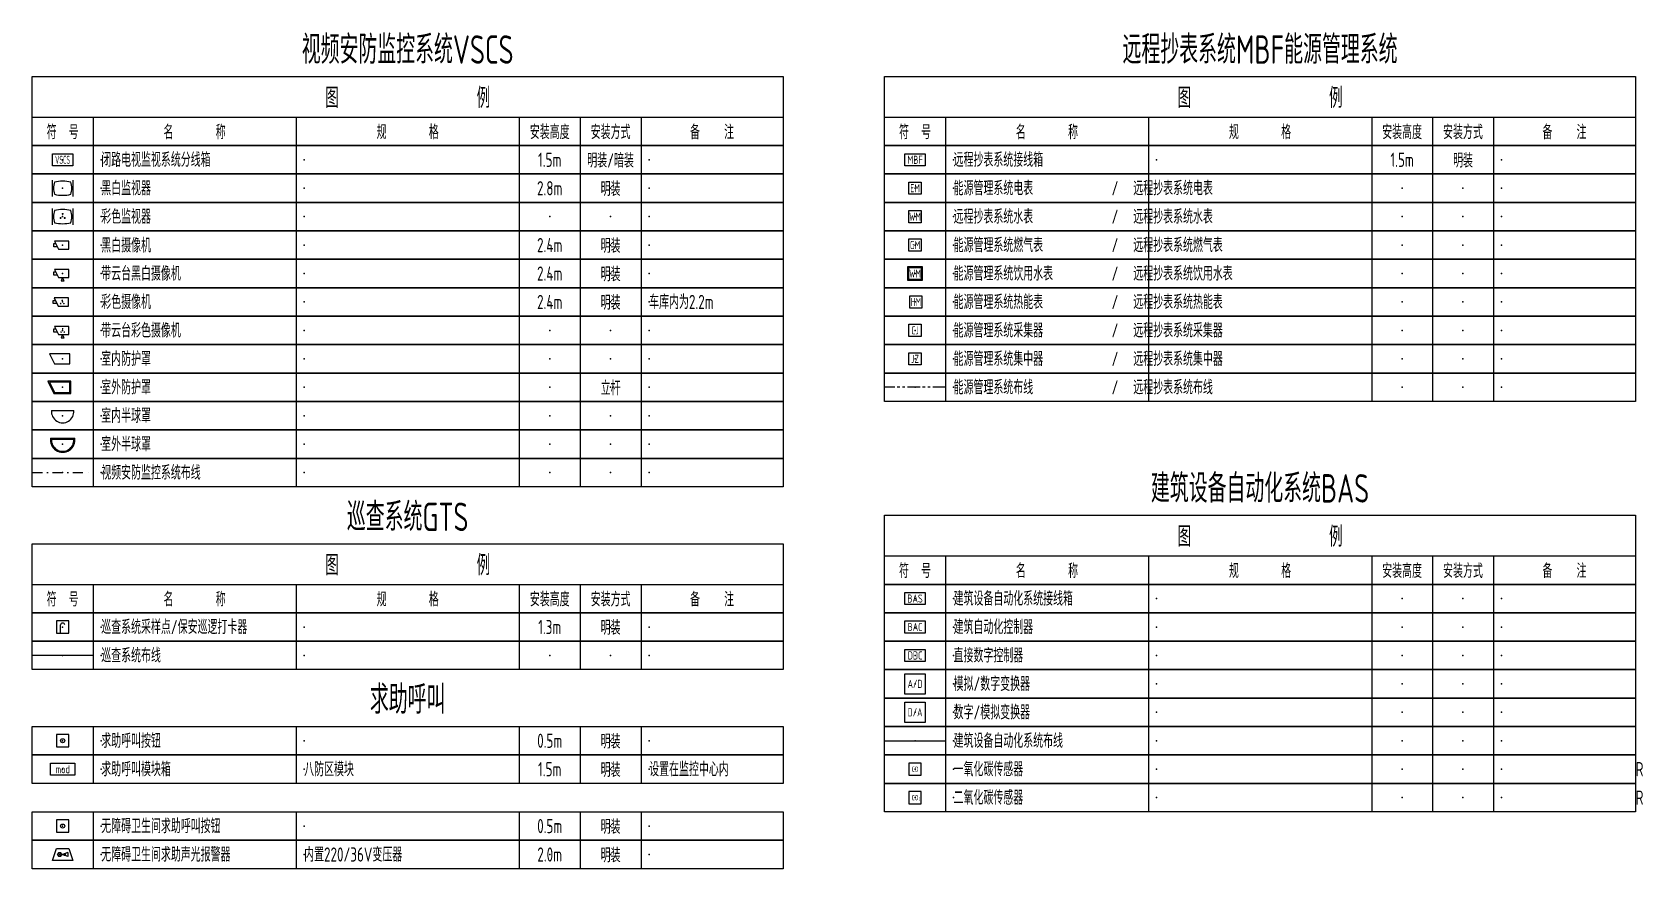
# Model space of a CAD drawing. Header units: millimetres. Extents: x -1040173 to 349982, y -145921 to 298175.
# Drawn here: x -440118 to -400438, y -101886 to -81297 of the extents above; entities that cross this region are included whole.
import ezdxf
from ezdxf.enums import TextEntityAlignment as Align

# ---------------------------------------------------------------- set-up
doc = ezdxf.new("R2010")
doc.units = ezdxf.units.MM
doc.header["$LTSCALE"] = 500
doc.header["$MEASUREMENT"] = 0
doc.linetypes.add('DASHDOT', pattern=[1, 0.5, -0.25, 0, -0.25])
doc.linetypes.add('PHANTOM2', pattern=[1.25, 0.625, -0.125, 0.125, -0.125, 0.125, -0.125])
doc.layers.get('0').update_dxf_attribs({"color": 255, "linetype": 'CONTINUOUS'})
for name, color, linetype in [('E-BAS-DEVC', 3, 'CONTINUOUS'), ('E-BAS-EQPM', 3, 'CONTINUOUS'), ('E-BAS-WIRE', 4, 'CONTINUOUS'), ('E-GTS-DEVC', 3, 'CONTINUOUS'), ('E-GTS-WIRE', 4, 'CONTINUOUS'), ('E-IAS-DEVC', 3, 'CONTINUOUS'), ('E-IAS-EQPM', 2, 'CONTINUOUS'), ('E-MBF-DEVC', 3, 'CONTINUOUS'), ('E-MBF-EQPM', 3, 'CONTINUOUS'), ('E-MBF-WIRE', 4, 'PHANTOM2'), ('E-UNIV-DIAG', 2, 'CONTINUOUS'), ('E-UNIV-EL', 140, 'CONTINUOUS'), ('E-UNIV-NOTE', 6, 'CONTINUOUS'), ('E-VSCS-DEVC', 3, 'CONTINUOUS'), ('E-VSCS-EQPM', 3, 'CONTINUOUS'), ('E-VSCS-WIRE', 4, 'DASHDOT')]:
    doc.layers.add(name, color=color, linetype=linetype)
doc.styles.add('TH-STYLE3', font='tssdeng.shx', dxfattribs={"width": 0.7, "bigfont": 'tssdchn.shx'})

# ---------------------------------------------------------------- blocks, each defined once
blk = doc.blocks.new('E-BKTS2')
for p, q in [((0, 0), (185, 0)), ((0, -7), (0, 0)), ((185, 0), (185, -7)), ((185, -7), (0, -7))]:
    blk.add_line(p, q)
at = {"linetype": 'Continuous'}
for p, q in [((15, 0), (15, -7)), ((65, 0), (65, -7)), ((120, 0), (120, -7)), ((135, 0), (135, -7)), ((150, 0), (150, -7))]:
    blk.add_line(p, q, dxfattribs=at)
for p in [(7.5, -3.5), (17, -3.5), (67, -3.5), (127.5, -3.5), (142.5, -3.5), (152, -3.5)]:
    blk.add_point(p, dxfattribs=at)
blk = doc.blocks.new('E-BMBF01')
blk.add_lwpolyline([(-2.5, -1.5), (-2.5, 1.5), (2.5, 1.5), (2.5, -1.5)], close=True)
at = {"layer": 'E-UNIV-EL', "style": 'TH-STYLE3', "width": 0.7}
blk.add_attdef('BOX', text='', height=2, dxfattribs=at).set_placement((0, 0), align=Align.MIDDLE)
blk = doc.blocks.new('E-BKTS1')
blk.add_line((0, -10), (185, -10))
at = {"linetype": 'Continuous'}
for p, q in [((15, -10), (15, -17)), ((65, -10), (65, -17)), ((120, -10), (120, -17)), ((135, -10), (135, -17)), ((150, -10), (150, -17))]:
    blk.add_line(p, q, dxfattribs=at)
blk.add_lwpolyline([(0, 0), (185, 0), (185, -17), (0, -17)], close=True)
at = {"layer": 'E-UNIV-NOTE', "style": 'TH-STYLE3', "width": 0.7}
for s, height, p in [('图                例', 5, (92.5, -5)), ('安装高度', 3.5, (127.5, -13.5)), ('安装方式', 3.5, (142.5, -13.5))]:
    blk.add_text(s, height=height, dxfattribs=at).set_placement(p, align=Align.MIDDLE)
at = {"layer": 'E-UNIV-NOTE', "linetype": 'Continuous', "style": 'TH-STYLE3', "width": 0.7}
for s, p in [('符  号', (7.5, -13.5)), ('名       称', (40, -13.5)), ('规       格', (92.5, -13.5)), ('备    注', (167.5, -13.5))]:
    blk.add_text(s, height=3.5, dxfattribs=at).set_placement(p, align=Align.MIDDLE)
blk = doc.blocks.new('E-BIAS15')
blk.add_lwpolyline([(-3, -1.5), (-3, 1.5), (3, 1.5), (3, -1.5)], close=True)
at = {"layer": 'E-UNIV-EL', "style": 'TH-STYLE3', "width": 0.7}
blk.add_attdef('BOX', text='', height=2, dxfattribs=at).set_placement((0, 0), align=Align.MIDDLE)
blk = doc.blocks.new('E-BIAS20-3')
blk.add_lwpolyline([(-1.5, -1.5), (1.5, -1.5), (1.5, 1.5), (-1.5, 1.5)], close=True)
at = {"layer": 'E-UNIV-EL'}
blk.add_circle((0, 0), 0.5, dxfattribs=at)
blk = doc.blocks.new('E-BGTS10')
blk.add_lwpolyline([(-1.5, -1.5), (1.5, -1.5), (1.5, 1.5), (-1.5, 1.5)], close=True)
at = {"layer": 'E-UNIV-EL'}
blk.add_line((-0.5, -1.5), (-0.5, 0.5), dxfattribs=at)
blk.add_arc((0, 0.46), 0.502, 5.0445, 174.9555, dxfattribs=at)
blk = doc.blocks.new('E-BVSCS000')
blk.add_lwpolyline([(-2.5, -1.5), (-2.5, 1.5), (2.5, 1.5), (2.5, -1.5)], close=True)
at = {"layer": 'E-UNIV-EL', "style": 'TH-STYLE3', "width": 0.5}
blk.add_attdef('BOX', text='', height=2, dxfattribs=at).set_placement((0, 0), align=Align.MIDDLE)
blk = doc.blocks.new('E-BVSCS010')
for p, q in [((-2.5, -2), (-2.5, 2)), ((2.5, 2), (2.5, -2))]:
    blk.add_line(p, q)
for centre, radius, start, end in [((2.375, 0), 4.625, 161.07536, 198.92464), ((0, -6.375), 8.125, 75.74997, 104.25003), ((-2.375, 0), 4.625, 341.07536, 18.92464), ((0, 6.375), 8.125, 255.74997, 284.25003)]:
    blk.add_arc(centre, radius, start, end)
blk = doc.blocks.new('E-BVSCS011')
for p, q in [((-2.5, -2), (-2.5, 2)), ((2.5, 2), (2.5, -2))]:
    blk.add_line(p, q)
for centre, radius, start, end in [((2.37, 0), 4.62, 161.0754, 198.9246), ((0, -6.37), 8.12, 75.75, 104.25), ((-2.38, 0), 4.62, 341.0754, 18.9246), ((0, 6.38), 8.12, 255.75, 284.25)]:
    blk.add_arc(centre, radius, start, end)
at = {"layer": 'E-UNIV-EL', "const_width": 0.25}
for points in [[(-0.12, 0.67, 1), (0.12, 0.67, 1)], [(-0.62, -0.33, 1), (-0.38, -0.33, 1)], [(0.38, -0.33, 1), (0.62, -0.33, 1)]]:
    blk.add_lwpolyline(points, format="xyb", close=True, dxfattribs=at)
blk = doc.blocks.new('E-BVSCS110')
blk.add_lwpolyline([(-1.3, -0.4), (-2.2, -0.4), (-2.2, 0.4), (-1.7, 0.4)])
blk.add_lwpolyline([(1.5, 1), (-2, 1), (-1, -1), (1.5, -1)], close=True)
at = {"layer": 'E-UNIV-EL', "const_width": 0.2}
for points in [[(-0.1, 0.4, 1), (0.1, 0.4, 1)], [(-0.5, -0.4, 1), (-0.3, -0.4, 1)], [(0.3, -0.4, 1), (0.5, -0.4, 1)]]:
    blk.add_lwpolyline(points, format="xyb", close=True, dxfattribs=at)
blk = doc.blocks.new('E-BVSCS111')
blk.add_lwpolyline([(-1.3, -0.4), (-2.2, -0.4), (-2.2, 0.4), (-1.7, 0.4)])
for points in [[(1.5, 1), (-2, 1), (-1, -1), (1.5, -1)], [(-0.4, -1.8), (0.4, -1.8), (0, -1)]]:
    blk.add_lwpolyline(points, close=True)
at = {"layer": 'E-UNIV-EL', "const_width": 0.2}
for points in [[(-0.1, 0.4, 1), (0.1, 0.4, 1)], [(-0.5, -0.4, 1), (-0.3, -0.4, 1)], [(0.3, -0.4, 1), (0.5, -0.4, 1)]]:
    blk.add_lwpolyline(points, format="xyb", close=True, dxfattribs=at)
blk = doc.blocks.new('E-BVSCS100')
blk.add_lwpolyline([(-1.3, -0.4), (-2.2, -0.4), (-2.2, 0.4), (-1.7, 0.4)])
blk.add_lwpolyline([(1.5, 1), (-2, 1), (-1, -1), (1.5, -1)], close=True)
blk = doc.blocks.new('E-BVSCS101')
blk.add_lwpolyline([(-1.3, -0.4), (-2.2, -0.4), (-2.2, 0.4), (-1.7, 0.4)])
for points in [[(1.5, 1), (-2, 1), (-1, -1), (1.5, -1)], [(-0.4, -1.8), (0.4, -1.8), (0, -1)]]:
    blk.add_lwpolyline(points, close=True)
blk = doc.blocks.new('E-BVSCS200')
blk.add_lwpolyline([(1.75, -1.25), (1.75, 1.25), (-3.24, 1.25), (-1.99, -1.25)], close=True)
blk = doc.blocks.new('E-BVSCS201')
blk.add_lwpolyline([(2, -1.5), (2, 1.5), (-3.65, 1.5), (-2.15, -1.5)], close=True)
at = {"layer": 'E-UNIV-EL'}
blk.add_lwpolyline([(1.75, -1.25), (1.75, 1.25), (-3.24, 1.25), (-1.99, -1.25)], close=True, dxfattribs=at)
blk = doc.blocks.new('E-BVSCS210')
blk.add_line((-2.75, 1.25), (2.75, 1.25))
blk.add_arc((0, 1.01), 2.76, 175.0209, 4.9791)
blk = doc.blocks.new('E-BEMS000')
for p, q in [((-2.5, -1.5), (-2.5, 1.5)), ((-2.5, 1.5), (2.5, 1.5)), ((2.5, 1.5), (2.5, -1.5)), ((2.5, -1.5), (-2.5, -1.5))]:
    blk.add_line(p, q)
at = {"layer": 'E-UNIV-EL', "style": 'TH-STYLE3', "width": 0.7}
blk.add_attdef('BOX', text='', height=2, dxfattribs=at).set_placement((0, 0), align=Align.MIDDLE)
blk = doc.blocks.new('E-BEMS010')
blk.add_lwpolyline([(-2.5, -1.5), (-2.5, 1.5), (2.5, 1.5), (2.5, -1.5)], close=True)
at = {"layer": 'E-UNIV-EL', "style": 'TH-STYLE3', "width": 0.7}
blk.add_attdef('BOX', text='', height=2, dxfattribs=at).set_placement((0, 0), align=Align.MIDDLE)
blk = doc.blocks.new('E-BEMS011')
blk.add_lwpolyline([(-2.5, -1.5), (-2.5, 1.5), (2.5, 1.5), (2.5, -1.5)], close=True)
at = {"layer": 'E-UNIV-EL', "style": 'TH-STYLE3', "width": 0.7}
blk.add_attdef('BOX', text='', height=2, dxfattribs=at).set_placement((0, 0), align=Align.MIDDLE)
blk = doc.blocks.new('E-BEMS020')
blk.add_lwpolyline([(-2.5, -2.5), (-2.5, 2.5), (2.5, 2.5), (2.5, -2.5)], close=True)
at = {"layer": 'E-UNIV-EL', "style": 'TH-STYLE3', "width": 0.7}
blk.add_attdef('BOX', text='', height=2, dxfattribs=at).set_placement((0, 0), align=Align.MIDDLE)
blk = doc.blocks.new('E-BEMS021')
blk.add_lwpolyline([(-2.5, -2.5), (-2.5, 2.5), (2.5, 2.5), (2.5, -2.5)], close=True)
at = {"layer": 'E-UNIV-EL', "style": 'TH-STYLE3', "width": 0.7}
blk.add_attdef('BOX', text='', height=2, dxfattribs=at).set_placement((0, 0), align=Align.MIDDLE)
blk = doc.blocks.new('E-BEMS110')
blk.add_lwpolyline([(-1.5, -1.5), (-1.5, 1.5), (1.5, 1.5), (1.5, -1.5)], close=True)
at = {"layer": 'E-UNIV-EL', "style": 'TH-STYLE3', "width": 0.6}
blk.add_attdef('FUNCTION', text='', height=2, dxfattribs=at).set_placement((0, 0), align=Align.MIDDLE)
blk = doc.blocks.new('E-BEMS120')
blk.add_lwpolyline([(-1.5, -1.5), (-1.5, 1.5), (1.5, 1.5), (1.5, -1.5)], close=True)
at = {"layer": 'E-UNIV-EL', "style": 'TH-STYLE3', "width": 0.6}
blk.add_attdef('FUNCTION', text='', height=2, dxfattribs=at).set_placement((0, 0), align=Align.MIDDLE)
blk = doc.blocks.new('E-BEMS130')
blk.add_lwpolyline([(-1.5, -1.5), (-1.5, 1.5), (1.5, 1.5), (1.5, -1.5)], close=True)
at = {"layer": 'E-UNIV-EL', "style": 'TH-STYLE3', "width": 0.6}
blk.add_attdef('FUNCTION', text='', height=2, dxfattribs=at).set_placement((0, 0), align=Align.MIDDLE)
blk = doc.blocks.new('E-BEMS100')
blk.add_lwpolyline([(-1.5, -1.5), (-1.5, 1.5), (1.5, 1.5), (1.5, -1.5)], close=True)
at = {"layer": 'E-UNIV-EL', "style": 'TH-STYLE3', "width": 0.6}
blk.add_attdef('FUNCTION', text='', height=2, dxfattribs=at).set_placement((0, 0), align=Align.MIDDLE)
blk = doc.blocks.new('E-BEMS111')
blk.add_lwpolyline([(-1.75, -1.75), (-1.75, 1.75), (1.75, 1.75), (1.75, -1.75)], close=True)
at = {"layer": 'E-UNIV-EL'}
blk.add_lwpolyline([(-1.5, -1.5), (-1.5, 1.5), (1.5, 1.5), (1.5, -1.5)], close=True, dxfattribs=at)
at = {"layer": 'E-UNIV-EL', "style": 'TH-STYLE3', "width": 0.6}
blk.add_attdef('FUNCTION', text='', height=2, dxfattribs=at).set_placement((0, 0), align=Align.MIDDLE)
blk = doc.blocks.new('E-BEMS200')
blk.add_lwpolyline([(-1.5, -1.5), (-1.5, 1.5), (1.5, 1.5), (1.5, -1.5)], close=True)
at = {"layer": 'E-UNIV-EL', "style": 'TH-STYLE3', "width": 0.6}
blk.add_attdef('FUNCTION', text='', height=2, dxfattribs=at).set_placement((0, 0), align=Align.MIDDLE)
blk = doc.blocks.new('E-BEMS201')
blk.add_lwpolyline([(-1.5, -1.5), (-1.5, 1.5), (1.5, 1.5), (1.5, -1.5)], close=True)
at = {"layer": 'E-UNIV-EL', "style": 'TH-STYLE3', "width": 0.6}
blk.add_attdef('FUNCTION', text='', height=2, dxfattribs=at).set_placement((0, 0), align=Align.MIDDLE)
blk = doc.blocks.new('E-BEMS030')
blk.add_lwpolyline([(-1.5, -1.5), (1.5, -1.5), (1.5, 1.5), (-1.5, 1.5)], close=True)
at = {"layer": 'E-UNIV-EL', "style": 'TH-STYLE3', "width": 0.7}
blk.add_attdef('F', text='', height=1.3, dxfattribs=at).set_placement((0, 0), align=Align.MIDDLE)
blk = doc.blocks.new('E-BEMS031')
blk.add_lwpolyline([(-1.5, -1.5), (1.5, -1.5), (1.5, 1.5), (-1.5, 1.5)], close=True)
at = {"layer": 'E-UNIV-EL', "style": 'TH-STYLE3', "width": 0.7}
for tag, height, p in [('F', 1.3, (0, 0)), ('F2', 0.65, (1.08625, -0.3125))]:
    blk.add_attdef(tag, text='', height=height, dxfattribs=at).set_placement(p, align=Align.MIDDLE)
blk = doc.blocks.new('E-BIAS020')
blk.add_lwpolyline([(-2.5, -1.5), (-1.5, 1.5), (1.5, 1.5), (2.5, -1.5)], close=True)
at = {"layer": 'E-UNIV-EL'}
for p, q in [((-1.1, 0.35), (-0.4, -0.35)), ((-0.4, 0.35), (-1.1, -0.35)), ((0.25, 0.25), (0.25, -0.25)), ((0.25, 0.25), (0.65, 0.25)), ((1.25, 0.5), (0.65, 0.25)), ((0.65, 0.25), (0.65, -0.25)), ((1.25, 0.5), (1.25, -0.5)), ((0.65, -0.25), (0.25, -0.25)), ((1.25, -0.5), (0.65, -0.25))]:
    blk.add_line(p, q, dxfattribs=at)
blk.add_circle((-0.75, 0), 0.5, dxfattribs=at)
blk = doc.blocks.new('E-BVSCS211')
blk.add_line((-2.97, 1.5), (2.97, 1.5))
blk.add_arc((0, 1.01), 3.01, 170.6404, 9.3596)
at = {"layer": 'E-UNIV-EL'}
blk.add_line((-2.75, 1.25), (2.75, 1.25), dxfattribs=at)
blk.add_arc((0, 1.01), 2.76, 175.0209, 4.9791, dxfattribs=at)

msp = doc.modelspace()

# ---------------------------------------------------------------- linework, layer by layer
at = {"layer": 'E-BAS-WIRE'}
msp.add_line((-419118, -98736), (-417618, -98736), dxfattribs=at)
at = {"layer": 'E-GTS-WIRE'}
msp.add_line((-438618, -96636), (-440118, -96636), dxfattribs=at)
at = {"layer": 'E-MBF-WIRE'}
msp.add_line((-417618, -90036), (-419118, -90036), dxfattribs=at)
at = {"layer": 'E-VSCS-WIRE'}
msp.add_line((-440118, -92136), (-438618, -92136), dxfattribs=at)

# ---------------------------------------------------------------- block references
at = {"layer": 'E-BAS-DEVC', "xscale": 100, "yscale": 100, "zscale": 100}
for name, p, values in [('E-BEMS030', (-418368, -99436), {'F': 'CO'}), ('E-BEMS031', (-418368, -100136), {'F': 'CO', 'F2': '2'})]:
    msp.add_blockref(name, p, dxfattribs=at).add_auto_attribs(values)
at = {"layer": 'E-BAS-EQPM', "xscale": 100, "yscale": 100, "zscale": 100}
for name, p, values in [('E-BEMS000', (-418368, -95236), {'BOX': 'BAS'}), ('E-BEMS010', (-418368, -95936), {'BOX': 'BAC'}), ('E-BEMS011', (-418368, -96636), {'BOX': 'DDC'}), ('E-BEMS020', (-418368, -97336), {'BOX': 'A/D'}), ('E-BEMS021', (-418368, -98036), {'BOX': 'D/A'})]:
    msp.add_blockref(name, p, dxfattribs=at).add_auto_attribs(values)
at = {"layer": 'E-GTS-DEVC', "xscale": 100, "yscale": 100, "zscale": 100}
msp.add_blockref('E-BGTS10', (-439368, -95936), dxfattribs=at)
at = {"layer": 'E-IAS-DEVC', "xscale": 100, "yscale": 100, "zscale": 100}
for name, p in [('E-BIAS20-3', (-439368, -98736)), ('E-BIAS20-3', (-439368, -100836)), ('E-BIAS020', (-439368, -101536))]:
    msp.add_blockref(name, p, dxfattribs=at)
at = {"layer": 'E-IAS-EQPM', "xscale": 100, "yscale": 100, "zscale": 100}
msp.add_blockref('E-BIAS15', (-439368, -99436), dxfattribs=at).add_auto_attribs({'BOX': 'mod'})
at = {"layer": 'E-MBF-DEVC', "xscale": 100, "yscale": 100, "zscale": 100}
for name, p, values in [('E-BEMS100', (-418368, -85136), {'FUNCTION': 'EM'}), ('E-BEMS110', (-418368, -85836), {'FUNCTION': 'WM'}), ('E-BEMS120', (-418368, -86536), {'FUNCTION': 'GM'}), ('E-BEMS111', (-418368, -87236), {'FUNCTION': 'WM'}), ('E-BEMS130', (-418347, -87936), {'FUNCTION': 'HM'}), ('E-BEMS200', (-418368, -88636), {'FUNCTION': 'CJ'}), ('E-BEMS201', (-418368, -89336), {'FUNCTION': 'JZ'})]:
    msp.add_blockref(name, p, dxfattribs=at).add_auto_attribs(values)
at = {"layer": 'E-MBF-EQPM', "xscale": 100, "yscale": 100, "zscale": 100}
msp.add_blockref('E-BMBF01', (-418368, -84436), dxfattribs=at).add_auto_attribs({'BOX': 'MBF'})
at = {"layer": 'E-UNIV-DIAG', "xscale": 100, "yscale": 100, "zscale": 100}
for name, p in [('E-BKTS1', (-440118, -82386)), ('E-BKTS1', (-419118, -82386)), ('E-BKTS2', (-440118, -84086)), ('E-BKTS2', (-419118, -84086)), ('E-BKTS2', (-440118, -84786)), ('E-BKTS2', (-419118, -84786)), ('E-BKTS2', (-440118, -85486)), ('E-BKTS2', (-419118, -85486)), ('E-BKTS2', (-440118, -86186)), ('E-BKTS2', (-419118, -86186)), ('E-BKTS2', (-440118, -86886)), ('E-BKTS2', (-419118, -86886)), ('E-BKTS2', (-440118, -87586)), ('E-BKTS2', (-419118, -87586)), ('E-BKTS2', (-440118, -88286)), ('E-BKTS2', (-419118, -88286)), ('E-BKTS2', (-440118, -88986)), ('E-BKTS2', (-419118, -88986)), ('E-BKTS2', (-440118, -89686)), ('E-BKTS2', (-419118, -89686)), ('E-BKTS2', (-440118, -90386)), ('E-BKTS2', (-440118, -91086)), ('E-BKTS2', (-440118, -91786)), ('E-BKTS1', (-419118, -93186)), ('E-BKTS1', (-440118, -93886)), ('E-BKTS2', (-419118, -94886)), ('E-BKTS2', (-440118, -95586)), ('E-BKTS2', (-419118, -95586)), ('E-BKTS2', (-440118, -96286)), ('E-BKTS2', (-419118, -96286)), ('E-BKTS2', (-419118, -96986)), ('E-BKTS2', (-419118, -97686)), ('E-BKTS2', (-440118, -98386)), ('E-BKTS2', (-419118, -98386)), ('E-BKTS2', (-440118, -99086)), ('E-BKTS2', (-419118, -99086)), ('E-BKTS2', (-419118, -99786)), ('E-BKTS2', (-440118, -100486)), ('E-BKTS2', (-440118, -101186))]:
    msp.add_blockref(name, p, dxfattribs=at)
at = {"layer": 'E-VSCS-DEVC', "xscale": 100, "yscale": 100, "zscale": 100}
for name, p in [('E-BVSCS100', (-439368, -86536)), ('E-BVSCS101', (-439368, -87236)), ('E-BVSCS110', (-439378, -87936)), ('E-BVSCS111', (-439368, -88636)), ('E-BVSCS200', (-439368, -89336)), ('E-BVSCS201', (-439368, -90036)), ('E-BVSCS210', (-439368, -90736)), ('E-BVSCS211', (-439368, -91436))]:
    msp.add_blockref(name, p, dxfattribs=at)
at = {"layer": 'E-VSCS-EQPM', "xscale": 100, "yscale": 100, "zscale": 100}
msp.add_blockref('E-BVSCS000', (-439368, -84436), dxfattribs=at).add_auto_attribs({'BOX': 'VSCS'})
for name, p in [('E-BVSCS010', (-439368, -85136)), ('E-BVSCS011', (-439368, -85836))]:
    msp.add_blockref(name, p, dxfattribs=at)

# ---------------------------------------------------------------- texts
at = {"layer": 'E-UNIV-NOTE', "style": 'TH-STYLE3', "width": 0.7}
for s, height, p in [('视频安防监控系统VSCS', 700, (-430868, -81686)), ('远程抄表系统MBF能源管理系统', 700, (-409868, -81686)), ('1.5m', 350, (-427368, -84436)), ('明装/暗装', 350, (-425868, -84436)), ('1.5m', 350, (-406368, -84436)), ('明装', 350, (-404868, -84436)), ('2.8m', 350, (-427368, -85136)), ('明装', 350, (-425868, -85136)), ('2.4m', 350, (-427368, -86536)), ('明装', 350, (-425868, -86536)), ('2.4m', 350, (-427368, -87236)), ('明装', 350, (-425868, -87236)), ('2.4m', 350, (-427368, -87936)), ('明装', 350, (-425868, -87936)), ('立杆', 350, (-425868, -90036)), ('建筑设备自动化系统BAS', 700, (-409868, -92486)), ('巡查系统GTS', 700, (-430868, -93186)), ('1.3m', 350, (-427368, -95936)), ('明装', 350, (-425868, -95936)), ('求助呼叫', 700, (-430868, -97686)), ('0.5m', 350, (-427368, -98736)), ('明装', 350, (-425868, -98736)), ('1.5m', 350, (-427368, -99436)), ('明装', 350, (-425868, -99436)), ('R', 350, (-400518, -99436)), ('R', 350, (-400518, -100136)), ('0.5m', 350, (-427368, -100836)), ('明装', 350, (-425868, -100836)), ('2.0m', 350, (-427368, -101536)), ('明装', 350, (-425868, -101536))]:
    msp.add_text(s, height=height, dxfattribs=at).set_placement(p, align=Align.MIDDLE)
at = {"layer": 'E-UNIV-NOTE', "linetype": 'Continuous', "style": 'TH-STYLE3', "width": 0.7}
for s, p in [('闭路电视监视系统分线箱', (-438418, -84436)), ('视频安防监控系统布线', (-438418, -92136)), ('建筑设备自动化系统布线', (-417418, -98736))]:
    msp.add_text(s, height=350, dxfattribs=at).set_placement(p, align=Align.MIDDLE_LEFT)
at = {"layer": 'E-UNIV-NOTE', "style": 'TH-STYLE3', "width": 0.7}
for s, p in [('远程抄表系统接线箱', (-417418, -84436)), ('黑白监视器', (-438418, -85136)), ('能源管理系统电表', (-417418, -85136)), ('/', (-413526, -85136)), ('远程抄表系统电表', (-412991, -85136)), ('彩色监视器', (-438418, -85836)), ('远程抄表系统水表', (-417418, -85836)), ('/', (-413526, -85836)), ('远程抄表系统水表', (-412991, -85836)), ('黑白摄像机', (-438418, -86544)), ('能源管理系统燃气表', (-417418, -86536)), ('/', (-413526, -86536)), ('远程抄表系统燃气表', (-412991, -86536)), ('带云台黑白摄像机', (-438418, -87236)), ('能源管理系统饮用水表', (-417418, -87236)), ('/', (-413526, -87236)), ('远程抄表系统饮用水表', (-412991, -87236)), ('彩色摄像机', (-438418, -87936)), ('车库内为2.2m', (-424918, -87936)), ('能源管理系统热能表', (-417418, -87936)), ('/', (-413526, -87936)), ('远程抄表系统热能表', (-412991, -87936)), ('带云台彩色摄像机', (-438418, -88636)), ('能源管理系统采集器', (-417418, -88636)), ('/', (-413526, -88636)), ('远程抄表系统采集器', (-412991, -88636)), ('室内防护罩', (-438418, -89336)), ('能源管理系统集中器', (-417418, -89336)), ('/', (-413526, -89336)), ('远程抄表系统集中器', (-412991, -89336)), ('室外防护罩', (-438418, -90036)), ('能源管理系统布线', (-417418, -90036)), ('/', (-413526, -90036)), ('远程抄表系统布线', (-412991, -90036)), ('室内半球罩', (-438418, -90736)), ('室外半球罩', (-438418, -91436)), ('建筑设备自动化系统接线箱', (-417418, -95236)), ('巡查系统采样点/保安巡逻打卡器', (-438418, -95936)), ('建筑自动化控制器', (-417418, -95936)), ('巡查系统布线', (-438418, -96636)), ('直接数字控制器', (-417418, -96636)), ('模拟/数字变换器', (-417418, -97336)), ('数字/模拟变换器', (-417418, -98036)), ('求助呼叫按钮', (-438418, -98736)), ('求助呼叫模块箱', (-438418, -99436)), ('八防区模块', (-433418, -99436)), ('设置在监控中心内', (-424918, -99436)), ('一氧化碳传感器', (-417418, -99436)), ('二氧化碳传感器', (-417418, -100136)), ('无障碍卫生间求助呼叫按钮', (-438418, -100836)), ('无障碍卫生间求助声光报警器', (-438418, -101536)), ('内置220/36V变压器', (-433418, -101536))]:
    msp.add_text(s, height=350, dxfattribs=at).set_placement(p, align=Align.MIDDLE_LEFT)

doc.saveas('drawing.dxf')
